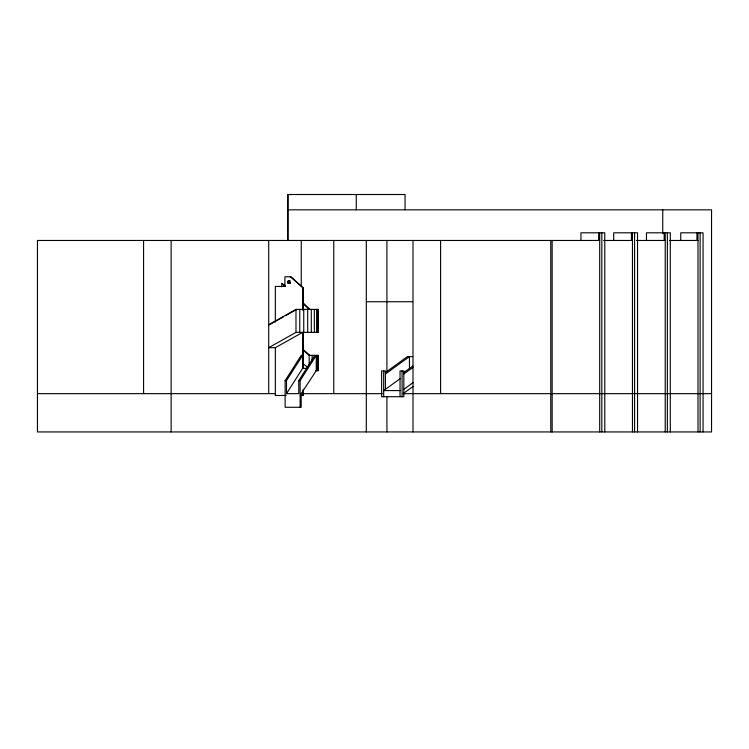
<?xml version="1.0" encoding="UTF-8"?>
<svg xmlns="http://www.w3.org/2000/svg" width="749" height="749" viewBox="0 0 749 749"><rect width="100%" height="100%" fill="white"/><g stroke="black" fill="none" stroke-linecap="round" stroke-linejoin="round"><path stroke-width="1.12" d="M287.738 281.952C288.253 278.862 291.951 282.467 289.189 283.412C285.463 283.075 290.724 279.798 289.657 280.922M300.134 407.278L300.134 380.623L316.256 355.354L316.256 370.671L301.182 393.646L301.182 407.278L285.126 407.278L285.126 380.623L301.257 355.354L302.615 355.354L286.493 380.623L286.493 393.646L298.767 393.646L298.767 380.623L314.852 355.354M286.493 393.646L302.615 368.377L302.615 332.378L275.342 347.695L268.713 347.695L295.995 332.378L318.269 332.378L318.269 309.393L295.995 309.393L268.713 324.72M385.22 372.665L407.39 356.618L412.765 356.618M385.417 374.004L409.441 356.618L409.441 368.648M403.636 372.665L412.868 365.98M403.833 374.004L413.074 367.319M400.238 378.591L383.675 390.585L400.041 390.585M403.833 389.321L413.074 382.636M403.833 393.15L413.074 386.465M269.415 324.72L283.609 316.771M285.641 315.638L296.791 309.393M288.871 283.431L290.191 283.3L288.552 283.356M288.056 209.832L711.55 209.832L711.55 431.939L37.45 431.939L37.45 240.466L599.696 240.466M603.6 240.466L632.465 240.466M636.453 240.466L665.224 240.466M669.409 240.466L697.993 240.466M288.73 280.706L290.069 280.763M288.431 280.819L289.123 280.819M288.159 281.015L288.861 281.015M287.944 281.278L288.646 281.278M287.803 281.605L288.496 281.605M287.756 282.317L289.563 283.431M287.85 282.654L288.552 282.654M288.028 282.953L288.73 282.953M289.76 283.103L290.453 283.103M288.271 283.197L288.964 283.197M281.867 286.801L281.867 283.356L285.135 285.725M285.238 286.418L275.342 286.418L275.342 322.033M290.359 276.774L303.317 288.075L303.317 310.161M366.308 301.735L412.596 301.735M303.008 350.167L309.168 355.354L318.269 355.354L318.269 370.671L315.825 370.671M302.615 368.377L307.221 368.377M285.126 380.623L286.493 380.623M298.767 380.623L300.134 380.623M37.45 393.646L275.342 393.646M302.409 393.646L382.336 393.646M403.196 393.646L412.493 393.646M412.999 393.646L703.068 393.646M703.414 393.646L711.55 393.646M302.615 395.004L303.317 395.004M286.268 395.481L275.342 395.481L275.342 347.695M300.349 395.481L303.317 395.481L303.317 389.208M302.802 363.546L308.26 367.684M302.896 349.427L309.936 355.354M303.317 288.075L291.061 276.774L284.892 276.774L284.892 286.418M303.326 303.083L309.936 309.393M281.867 283.356L285.172 286.511M303.354 303.869L309.14 309.393M703.068 431.939L703.068 232.808L680.738 232.808L680.738 240.466M700.118 232.808L700.118 431.939M697.993 232.808L697.993 431.939M696.944 232.808L696.944 240.466M670.299 431.939L670.299 232.808L646.471 232.808L646.471 240.466M667.359 232.808L667.359 431.939M665.224 232.808L665.224 431.939M664.185 232.808L664.185 240.466M662.753 209.832L662.753 233.66M637.539 431.939L637.539 232.808L613.703 232.808L613.703 240.466M634.59 232.808L634.59 431.939M632.465 232.808L632.465 431.939M631.426 232.808L631.426 240.466M604.771 431.939L604.771 232.808L580.943 232.808L580.943 240.466M601.831 232.808L601.831 431.939M599.696 232.808L599.696 431.939M598.657 232.808L598.657 240.466M552.163 240.466L552.163 431.939M550.768 240.466L550.768 431.939M440.59 240.466L440.59 393.646M412.999 240.466L412.999 431.939M405.059 209.832L405.059 194.515L287.653 194.515L287.653 240.466M402.091 370.942L402.091 396.708M400.041 396.708L400.041 370.942L403.833 370.942L403.833 396.708L381.625 396.708L381.625 370.942L385.417 370.942L385.417 389.321M386.924 240.466L386.924 371.541M386.924 397.129L386.924 431.939M383.675 370.942L383.675 396.708M366.308 240.466L366.308 431.939M356.262 194.515L356.262 209.832M333.782 240.466L333.782 393.646M317.951 309.393L317.951 332.378M317.951 355.354L317.951 370.671M316.612 309.393L316.612 332.378M316.612 355.354L316.612 370.671M314.337 309.393L314.337 332.378M312.099 355.354L312.099 360.775M311.294 309.393L311.294 332.378M309.168 355.354L309.168 365.119M307.68 309.393L307.68 332.378M303.748 309.393L303.748 332.378M303.317 332.378L303.317 368.377M302.615 288.075L302.615 310.161M302.615 390.369L302.615 395.481M301.248 240.466L301.248 286.071M299.769 309.393L299.769 332.378M295.995 309.393L295.995 332.378M288.056 194.515L288.056 240.466M268.713 240.466L268.713 393.646M171.128 240.466L171.128 431.939M143.574 240.466L143.574 393.646"/></g></svg>
